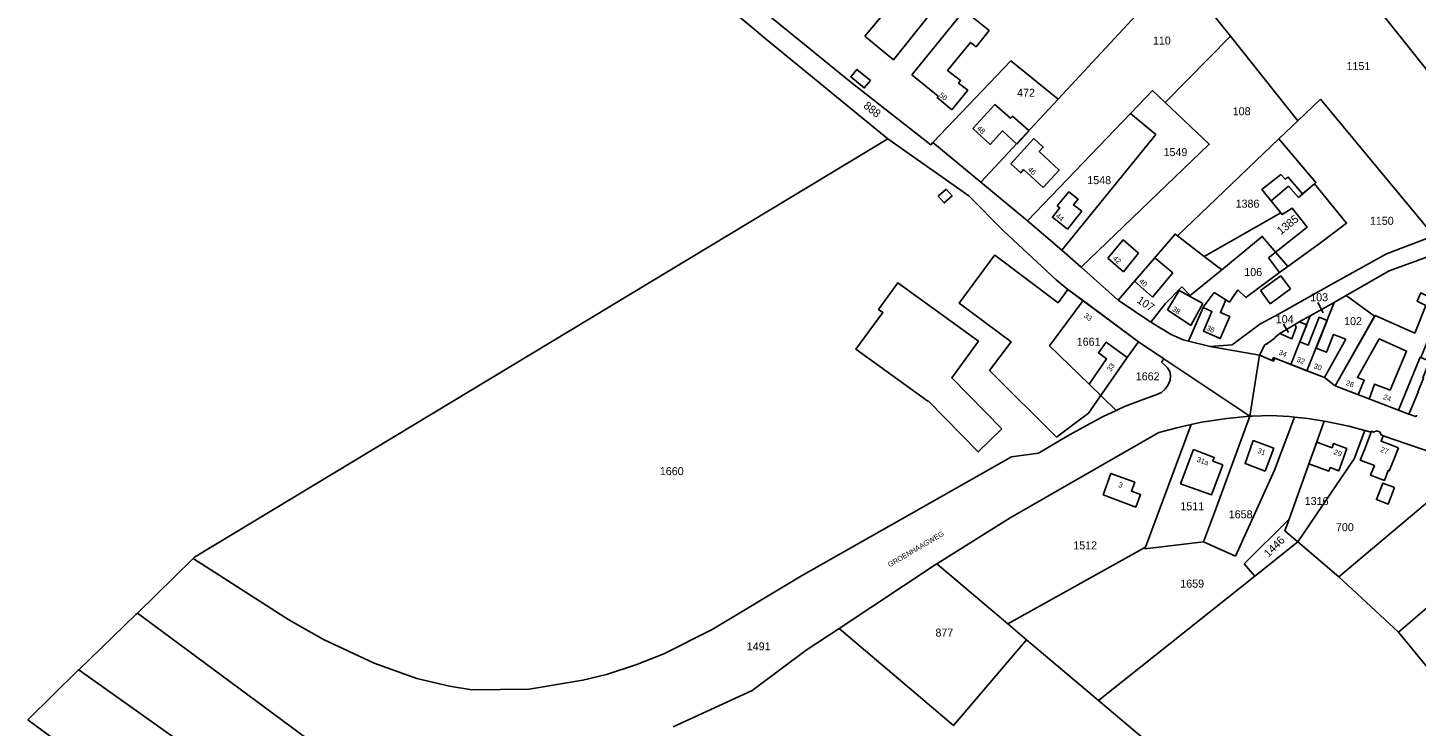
# Model space of a CAD drawing. Extents: x 191922 to 199923, y 328959 to 333350.
# Drawn here: x 192268.1 to 192736.4, y 329814.5 to 330050 of the extents above; entities that cross this region are included whole.
import ezdxf

# ---------------------------------------------------------------- set-up
doc = ezdxf.new("R2010")
doc.units = 0
for name, color, linetype in [('bouwvlak', 7, 'Continuous'), ('enkelbestemming', 7, 'Continuous'), ('Kader', 7, 'Continuous'), ('Level 14', 7, 'Continuous'), ('Level 6', 7, 'Continuous'), ('maatvoering - maximum aantal wooneenheden', 7, 'Continuous'), ('Maatvoering_symbolen', 7, 'Continuous'), ('recreatiewoning', 7, 'Continuous')]:
    doc.layers.add(name, color=color, linetype=linetype)

msp = doc.modelspace()

# ---------------------------------------------------------------- linework, layer by layer
at = {"layer": 'bouwvlak'}
for p, q in [((192703.19, 329957.4), (192705.07, 329953.93)), ((192691.63, 329950.04), (192693.38, 329947.24))]:
    msp.add_line(p, q, dxfattribs=at)
at = {"layer": 'Kader'}
for p, q in [((192472.12, 330084.02), (192517.93, 330045.45)), ((192517.93, 330045.45), (192558.21, 330012.55)), ((192324.35, 329871.56), (192558.21, 330012.55)), ((192305.13, 329852.63), (192323.85, 329871.07)), ((192323.85, 329871.07), (192324.35, 329871.56)), ((192285.28, 329833.58), (192304.53, 329852.16)), ((192304.53, 329852.16), (192305.13, 329852.63)), ((192328.86, 329772.02), (192268.07, 329816.63))]:
    msp.add_line(p, q, dxfattribs=at)
msp.add_lwpolyline([(192268.07, 329816.63), (192284.98, 329833.25), (192285.28, 329833.58)], dxfattribs=at)
at = {"layer": 'Level 6'}
for p, q in [((192686.76, 330102.57), (192774.69, 329992.19)), ((192615.68, 330025.96), (192655.95, 330069.42)), ((192655.95, 330069.42), (192673.76, 330047.12)), ((192651.68, 330024.86), (192673.76, 330047.12)), ((192673.76, 330047.12), (192696.49, 330018.63)), ((192599.68, 330038.88), (192573.41, 330011.3)), ((192599.68, 330038.88), (192615.68, 330025.96)), ((192589.58, 329997.94), (192615.68, 330025.96)), ((192704.07, 330025.89), (192696.49, 330018.63)), ((192704.07, 330025.89), (192742.31, 329979.83)), ((192605.29, 329984.88), (192640.03, 330021.08)), ((192690.12, 330012.54), (192696.49, 330018.63)), ((192589.58, 329997.94), (192573.41, 330011.3)), ((192655.85, 329979.87), (192690.12, 330012.54)), ((192693.36, 329996.63), (192687.48, 329991.63)), ((192696.67, 329992.77), (192693.36, 329996.63)), ((192702.08, 329997.37), (192696.67, 329992.77)), ((192712.94, 329984.18), (192702.08, 329997.37)), ((192687.48, 329991.63), (192690.73, 329987.58)), ((192605.29, 329984.88), (192616.83, 329975.07)), ((192690.73, 329987.58), (192664.86, 329972.92)), ((192664.86, 329972.92), (192655.85, 329979.87)), ((192616.83, 329975.07), (192623.34, 329969.27)), ((192664.86, 329972.92), (192670.79, 329968.4)), ((192635.84, 329958.21), (192623.34, 329969.27)), ((192678.98, 329959.07), (192690.26, 329967.44)), ((192690.26, 329967.44), (192693.11, 329969.53)), ((192614.92, 329965.02), (192618.91, 329961.81)), ((192618.91, 329961.81), (192624.03, 329958.01)), ((192673.39, 329957.49), (192676.29, 329961.62)), ((192676.29, 329961.62), (192678.98, 329959.07)), ((192624.03, 329958.01), (192642.78, 329944.08)), ((192646.87, 329950.8), (192635.84, 329958.21)), ((192664.85, 329956.29), (192668.28, 329960.79)), ((192668.28, 329960.79), (192672.18, 329958.27)), ((192672.18, 329958.27), (192673.39, 329957.49)), ((192708.69, 329957.42), (192699.56, 329934.39)), ((192700.66, 329952.85), (192708.69, 329957.42)), ((192700.66, 329952.85), (192708.69, 329957.42)), ((192708.69, 329957.42), (192712.82, 329959.77)), ((192708.69, 329957.42), (192712.82, 329959.77)), ((192659.6, 329944.29), (192664.58, 329955.65)), ((192664.58, 329955.65), (192664.85, 329956.29)), ((192694.1, 329936.5), (192700.66, 329952.85)), ((192700.66, 329952.85), (192696.98, 329950.82)), ((192700.66, 329952.85), (192696.98, 329950.82)), ((192695.48, 329949.92), (192690.45, 329946.88)), ((192695.48, 329949.92), (192690.45, 329946.88)), ((192696.98, 329950.82), (192695.48, 329949.92)), ((192696.98, 329950.82), (192695.48, 329949.92)), ((192642.78, 329944.08), (192638.88, 329938.85)), ((192642.78, 329944.08), (192651.28, 329938.33)), ((192666.93, 329942.56), (192659.6, 329944.29)), ((192685.35, 329943.12), (192683.51, 329939.65)), ((192685.35, 329943.12), (192683.51, 329939.65)), ((192685.56, 329943.32), (192685.35, 329943.12)), ((192685.56, 329943.32), (192685.35, 329943.12)), ((192685.86, 329943.36), (192685.56, 329943.32)), ((192685.86, 329943.36), (192685.56, 329943.32)), ((192688.78, 329945.43), (192685.86, 329943.36)), ((192688.78, 329945.43), (192685.86, 329943.36)), ((192690.45, 329946.88), (192688.69, 329945.59)), ((192690.45, 329946.88), (192688.69, 329945.59)), ((192688.69, 329945.59), (192688.78, 329945.43)), ((192688.69, 329945.59), (192688.78, 329945.43)), ((192650.44, 329937.21), (192651.28, 329938.33)), ((192651.28, 329938.33), (192680.31, 329919.01)), ((192666.93, 329942.56), (192683.51, 329939.65)), ((192680.31, 329919.01), (192683.51, 329939.65)), ((192680.31, 329919.01), (192683.51, 329939.65)), ((192683.51, 329939.65), (192687.86, 329937.8)), ((192687.86, 329937.8), (192688.24, 329938.78)), ((192688.24, 329938.78), (192688.68, 329938.6)), ((192688.68, 329938.6), (192694.1, 329936.5)), ((192730.45, 329921.09), (192737.76, 329938.93)), ((192699.56, 329934.39), (192694.1, 329936.5)), ((192699.56, 329934.39), (192705.45, 329932.12)), ((192626.15, 329929.81), (192635.24, 329921.02)), ((192652.75, 329929.58), (192653.37, 329931.17)), ((192653.37, 329931.17), (192653.52, 329932.62)), ((192709.06, 329929.24), (192705.45, 329932.12)), ((192709.06, 329929.24), (192730.45, 329921.09)), ((192637.97, 329922.28), (192643.43, 329924.38)), ((192630.84, 329918.99), (192635.24, 329921.02)), ((192635.24, 329921.02), (192637.97, 329922.28)), ((192730.45, 329921.09), (192733.95, 329919.76)), ((192733.95, 329919.76), (192735.3, 329919.26)), ((192735.3, 329919.26), (192736.35, 329918.85)), ((192736.35, 329918.85), (192736.56, 329919.41)), ((192660.53, 329916.24), (192645.13, 329874.94)), ((192669.09, 329888.37), (192680.31, 329919.01)), ((192672.53, 329918.32), (192680.31, 329919.01)), ((192672.53, 329918.32), (192680.31, 329919.01)), ((192695.36, 329918.77), (192688.63, 329900.85)), ((192693.53, 329884.38), (192705.33, 329917.32)), ((192695.36, 329918.77), (192699.83, 329918.29)), ((192705.33, 329917.32), (192699.83, 329918.29)), ((192713.64, 329915.69), (192719.08, 329914.2)), ((192608.95, 329906.55), (192618.71, 329912.31)), ((192715.44, 329904.63), (192719.08, 329914.2)), ((192719.08, 329914.2), (192721.16, 329913.63)), ((192725.27, 329912.46), (192748.75, 329904.4)), ((192688.63, 329900.85), (192675.41, 329871.83)), ((192715.44, 329904.63), (192696.51, 329876.67)), ((192664.7, 329876.71), (192669.09, 329888.37)), ((192730.39, 329846.22), (192779.54, 329888.51)), ((192678.36, 329869.25), (192693.53, 329884.38)), ((192598.62, 329849.06), (192645.13, 329874.94)), ((192644.9, 329874.33), (192664.7, 329876.71)), ((192644.9, 329874.33), (192645.13, 329874.94)), ((192675.41, 329871.83), (192664.7, 329876.71)), ((192682.01, 329865.14), (192696.51, 329876.67)), ((192710.31, 329864.92), (192696.51, 329876.67)), ((192598.62, 329849.06), (192574.68, 329869.23)), ((192678.36, 329869.25), (192682.01, 329865.14)), ((192629.24, 329823.23), (192682.01, 329865.14)), ((192710.31, 329864.92), (192730.39, 329846.22)), ((192398.08, 329783.91), (192305.13, 329852.63)), ((192604.99, 329843.69), (192598.62, 329849.06)), ((192740.69, 329833.7), (192730.39, 329846.22)), ((192604.99, 329843.69), (192629.24, 329823.23)), ((192285.8, 329833.15), (192285.28, 329833.58)), ((192347.61, 329789.36), (192285.8, 329833.15))]:
    msp.add_line(p, q, dxfattribs=at)
for points in [[(192461.85, 330098.29), (192475.6, 330090.59), (192519.24, 330053.14), (192545.73, 330031.61), (192561.32, 330019.42), (192572.69, 330010.54), (192573.41, 330011.3)], [(192640.03, 330021.08), (192647.48, 330028.84), (192651.68, 330024.86)], [(192623.34, 329969.27), (192666.61, 330010.71), (192651.68, 330024.86)], [(192616.83, 329975.07), (192648.56, 330014.01), (192640.03, 330021.08)], [(192558.21, 330012.55), (192585.53, 329993.3), (192597.26, 329981.48), (192614.92, 329965.02)], [(192690.12, 330012.54), (192702.6, 329997.82), (192702.08, 329997.37)], [(192712.82, 329959.77), (192727.33, 329968.02), (192816.99, 330000.79)], [(192712.82, 329959.77), (192727.33, 329968.02), (192816.99, 330000.79)], [(192589.58, 329997.94), (192593.53, 329994.71), (192605.29, 329984.88)], [(192635.84, 329958.21), (192655.1, 329980.46), (192655.85, 329979.87)], [(192693.11, 329969.53), (192704.08, 329977.52), (192712.94, 329984.18)], [(192666.93, 329942.56), (192674.36, 329943.08), (192683.7, 329950.02), (192689.91, 329953.46), (192708, 329963.51), (192726.42, 329973.77), (192742.31, 329979.83)], [(192670.79, 329968.4), (192684.46, 329979.66), (192693.11, 329969.53)], [(192646.87, 329950.8), (192651.71, 329956.93), (192657.39, 329962.62), (192660.11, 329959.73), (192670.79, 329968.4)], [(192624.03, 329958.01), (192612.76, 329942.74), (192626.15, 329929.81)], [(192709.06, 329929.24), (192722.38, 329952.72), (192712.82, 329959.77)], [(192646.87, 329950.8), (192653.7, 329946.54), (192657.76, 329944.79), (192659.6, 329944.29)], [(192626.15, 329929.81), (192631.93, 329938.4), (192629.23, 329940.36), (192631.87, 329944.01), (192638.88, 329938.85)], [(192652.56, 329935.36), (192651.53, 329936.4), (192650.44, 329937.21)], [(192653.52, 329932.62), (192653.25, 329934.07), (192652.56, 329935.36)], [(192650.48, 329927.08), (192651.77, 329928.19), (192652.75, 329929.58)], [(192643.43, 329924.38), (192648.95, 329926.32), (192650.48, 329927.08)], [(192680.31, 329919.01), (192681.11, 329919.08), (192687.36, 329919.23)], [(192687.36, 329919.23), (192693.61, 329918.96), (192695.36, 329918.77)], [(192618.71, 329912.31), (192623.93, 329915.28), (192630.84, 329918.99)], [(192649.57, 329913.52), (192655.62, 329915.15), (192660.53, 329916.24)], [(192649.57, 329913.52), (192655.62, 329915.15), (192660.53, 329916.24)], [(192660.53, 329916.24), (192664.03, 329917.01), (192672.53, 329918.32)], [(192660.53, 329916.24), (192664.03, 329917.01), (192672.53, 329918.32)], [(192705.33, 329917.32), (192705.99, 329917.21), (192713.64, 329915.69)], [(192574.68, 329869.23), (192599.49, 329884.81), (192649.57, 329913.52)], [(192574.68, 329869.23), (192599.49, 329884.81), (192649.57, 329913.52)], [(192721.16, 329913.63), (192721.28, 329913.95), (192721.95, 329913.7), (192722.98, 329914.13), (192724.12, 329913.72), (192724.61, 329912.72), (192725.27, 329912.46)], [(192323.85, 329871.07), (192356.14, 329850.38), (192367.78, 329843.78), (192384.94, 329835.77), (192399.3, 329830.64), (192410.38, 329828.02), (192417.88, 329826.74), (192437.16, 329827.05), (192455.35, 329829.99), (192463.3, 329831.93), (192473.2, 329835.19), (192482.63, 329838.89), (192498.89, 329847.13), (192529.1, 329865.18), (192599.93, 329905.36), (192608.95, 329906.55)], [(192710.31, 329864.92), (192743.72, 329893.01), (192748.75, 329904.4)], [(192696.51, 329876.67), (192692.1, 329880.42), (192693.53, 329884.38)], [(192541.73, 329847.51), (192574.15, 329868.9), (192574.68, 329869.23)], [(192541.73, 329847.51), (192574.15, 329868.9), (192574.68, 329869.23)], [(192485.81, 329814.31), (192512.4, 329826.56), (192530.62, 329840.18), (192541.73, 329847.51)], [(192485.81, 329814.31), (192512.4, 329826.56), (192530.62, 329840.18), (192541.73, 329847.51)], [(192541.73, 329847.51), (192580.32, 329814.72), (192604.99, 329843.69)], [(192621.53, 329747.75), (192667.6, 329790.85), (192629.24, 329823.23)]]:
    msp.add_lwpolyline(points, dxfattribs=at)
at = {"layer": 'recreatiewoning'}
for p, q in [((192560.12, 330039.17), (192576.75, 330060.09)), ((192560.12, 330039.17), (192550.42, 330047.13)), ((192601.64, 330010.77), (192605.88, 330015.31)), ((192623.61, 329988.12), (192618.75, 329982.1)), ((192704.08, 329977.52), (192690.26, 329967.44)), ((192637.7, 329967.76), (192632.39, 329972.32)), ((192642.68, 329974.02), (192637.7, 329967.76)), ((192690.26, 329967.44), (192686.62, 329972.47)), ((192647.48, 329959.2), (192654.33, 329967.34)), ((192690.8, 329966.38), (192683.89, 329961.38)), ((192690.8, 329966.38), (192694.04, 329961.93)), ((192647.48, 329959.2), (192641.34, 329964.57)), ((192687.11, 329956.92), (192683.89, 329961.38)), ((192694.04, 329961.93), (192687.11, 329956.92)), ((192664.49, 329957.06), (192660.41, 329949.67)), ((192660.41, 329949.67), (192652.52, 329954.87)), ((192696.98, 329950.82), (192699.52, 329949.84)), ((192685.56, 329943.32), (192685.86, 329943.36)), ((192712.72, 329944.97), (192705.45, 329932.12)), ((192733.95, 329919.76), (192709.06, 329929.24)), ((192681.45, 329910.85), (192688.35, 329908.27))]:
    msp.add_line(p, q, dxfattribs=at)
for points in [[(192576.75, 330060.09), (192567.55, 330067.68), (192550.42, 330047.13)], [(192592.38, 330049.1), (192583.9, 330055.88), (192566.3, 330034.1)], [(192579.82, 330022.37), (192585.13, 330028.91), (192582, 330031.33), (192582.71, 330032.19), (192578.36, 330035.63), (192586.11, 330045.09), (192587.94, 330043.63), (192592.38, 330049.1)], [(192552.31, 330032.26), (192550.24, 330029.73), (192545.68, 330033.46), (192547.75, 330035.99), (192552.31, 330032.26)], [(192579.82, 330022.37), (192574.82, 330026.5), (192575.14, 330026.89), (192566.3, 330034.1)], [(192605.88, 330015.31), (192600.21, 330020.17), (192599.59, 330019.51), (192594.29, 330024.11), (192586.85, 330016.08)], [(192601.64, 330010.77), (192596.85, 330015.23), (192592.66, 330010.7), (192586.85, 330016.08)], [(192599.64, 330004.18), (192607.48, 330012.66), (192610.6, 330009.77), (192609.23, 330008.29), (192616.02, 330002.01), (192610.57, 329996.11)], [(192610.57, 329996.11), (192606.38, 330000), (192604, 330002.21), (192602.99, 330001.08), (192599.64, 330004.18)], [(192686.62, 329972.47), (192699.67, 329982.78), (192694.56, 329989.21), (192691.16, 329987.05), (192684.35, 329995.53), (192690.78, 330000.49), (192692.2, 329999), (192693.25, 329999.66), (192698.07, 329993.96), (192702.08, 329997.37)], [(192577.84, 329995.57), (192579.85, 329993.3), (192577.2, 329990.95), (192575.19, 329993.2), (192577.84, 329995.57)], [(192615.31, 329989.97), (192619.25, 329994.74), (192622.42, 329992.21), (192620.86, 329990.28), (192623.61, 329988.12)], [(192702.08, 329997.37), (192712.94, 329984.18), (192704.08, 329977.52)], [(192618.75, 329982.1), (192613.68, 329986.1), (192616.19, 329989.28), (192615.31, 329989.97)], [(192632.39, 329972.32), (192637.52, 329978.47), (192642.68, 329974.02)], [(192615.05, 329911.94), (192592.52, 329934.45), (192599.74, 329944.16), (192582.28, 329957.18), (192594.27, 329973.4)], [(192594.25, 329973.39), (192615.61, 329957.3), (192618.91, 329961.81), (192642.78, 329944.08), (192638.88, 329938.84), (192625.88, 329920.04), (192615.05, 329911.94)], [(192654.33, 329967.34), (192648.27, 329972.46), (192641.34, 329964.57)], [(192596.61, 329914.79), (192588.68, 329906.99), (192571.77, 329924.22), (192571.72, 329924.16), (192547.44, 329941.64), (192556.44, 329954.03), (192555.04, 329955.04), (192561.5, 329963.96), (192588.75, 329944.3), (192579.77, 329931.96), (192596.61, 329914.79)], [(192652.52, 329954.87), (192656.48, 329961.47), (192664.49, 329957.06)], [(192668.28, 329960.79), (192672.18, 329958.27), (192670.34, 329953.99), (192673.5, 329952.63), (192670.33, 329945.29), (192664.65, 329947.74), (192667.51, 329954.39), (192664.58, 329955.65), (192664.85, 329956.29), (192668.28, 329960.79)], [(192748.55, 329951.92), (192741.87, 329955.31), (192743.02, 329958.19), (192737.95, 329960.68), (192736.71, 329957.88), (192739.71, 329956.32), (192735.93, 329947.08), (192722.59, 329953.01), (192709.06, 329929.24)], [(192699.52, 329949.84), (192697.15, 329944.11), (192699.94, 329943.04), (192703.66, 329952.38), (192706.33, 329951.32), (192702.62, 329941.99), (192706.16, 329940.6), (192708.56, 329946.62), (192712.72, 329944.97)], [(192690.45, 329946.88), (192694.49, 329945.14), (192695.97, 329949.1), (192695.48, 329949.92)], [(192716.83, 329926.24), (192718.89, 329931.21), (192716.6, 329932.08), (192723.93, 329945.08), (192733.16, 329940.96), (192727.65, 329927.84), (192722.34, 329929.86), (192720.58, 329924.8)], [(192733.95, 329919.76), (192737.02, 329927.14), (192736.91, 329927.18), (192738.88, 329931.92), (192738.62, 329932.03), (192740.94, 329937.61), (192737.96, 329938.84), (192740.36, 329944.55)], [(192705.45, 329932.12), (192688.68, 329938.6), (192688.31, 329937.62), (192683.51, 329939.65)], [(192688.35, 329908.27), (192685.41, 329900.54), (192678.68, 329903.05), (192681.45, 329910.85)], [(192713.04, 329908.2), (192710.35, 329900.66), (192707.34, 329901.74), (192706.92, 329900.52), (192700.19, 329902.97), (192702.84, 329910.3)], [(192702.84, 329910.3), (192708.01, 329908.39), (192708.55, 329909.85), (192713.04, 329908.2)], [(192718.92, 329907.75), (192721.28, 329913.95), (192721.95, 329913.7), (192722.98, 329914.13), (192724.12, 329913.72), (192724.61, 329912.72), (192725.27, 329912.46), (192724.57, 329910.59), (192730.42, 329908.41)], [(192671.19, 329902.62), (192667.39, 329892.57), (192656.91, 329896.28), (192661.26, 329907.77)], [(192671.19, 329902.62), (192667.81, 329903.9), (192668.29, 329905.16), (192661.26, 329907.77)], [(192730.42, 329908.41), (192728.79, 329904.09), (192728.7, 329904.12), (192727.34, 329900.59), (192726.96, 329900.74), (192725.68, 329897.41), (192721.03, 329899.17), (192722.31, 329902.45), (192717.54, 329904.24), (192718.92, 329907.75)], [(192630.77, 329892.54), (192633.44, 329899.77), (192641.46, 329896.76), (192640.34, 329893.77), (192643.42, 329892.62), (192641.83, 329888.38), (192630.77, 329892.54)], [(192729.05, 329894.97), (192726.91, 329889.43), (192722.98, 329890.93), (192725.12, 329896.47), (192729.05, 329894.97)]]:
    msp.add_lwpolyline(points, dxfattribs=at)

# ---------------------------------------------------------------- texts
at = {"layer": 'enkelbestemming'}
for s, rotation, p in [('110', 0, (192647.59, 330044.36)), ('1151', 0, (192712.9, 330035.74)), ('472', 0, (192601.78, 330026.74)), ('108', 0, (192674.51, 330020.5)), ('1549', 0, (192651.18, 330006.72)), ('1548', 0, (192625.47, 329997.28)), ('1386', 0, (192675.49, 329989.34)), ('1150', 0, (192720.78, 329983.57)), ('106', 0, (192678.43, 329966.3)), ('1661', 0, (192621.89, 329942.79)), ('1662', 0, (192641.81, 329931.13)), ('1660', 0, (192481.28, 329899.17)), ('1446', 44.8365, (192686.6, 329871.32)), ('1491', 0, (192510.6, 329840.1))]:
    msp.add_text(s, height=2.7, rotation=rotation, dxfattribs=at).set_placement(p)
for s, p in [('103', (192700.66, 329957.8)), ('104', (192689.04, 329950.39)), ('102', (192712.09, 329949.77)), ('1316', (192698.8, 329889.11)), ('1511', (192656.86, 329887.33)), ('1658', (192673.18, 329884.62)), ('700', (192709.33, 329880.27)), ('1512', (192620.72, 329874.14)), ('1659', (192656.82, 329861.25)), ('877', (192574.24, 329844.75))]:
    msp.add_text(s, height=2.7, dxfattribs=at).set_placement(p)
at = {"layer": 'Level 14'}
for s, rotation, p in [('888', 321.5014, (192549.73, 330023.27)), ('1385', 38.4986, (192690.76, 329980.06)), ('107', 325.9284, (192641.95, 329957.56))]:
    msp.add_text(s, height=2.7, rotation=rotation, dxfattribs=at).set_placement(p)
at = {"layer": 'maatvoering - maximum aantal wooneenheden'}
for s, rotation, p in [('50', 320.4442, (192575.3, 330027.01)), ('48', 317.1902, (192588.1, 330015.88)), ('46', 317.1481, (192605.25, 330002)), ('44', 321.7074, (192614.62, 329986.25)), ('42', 319.3428, (192633.89, 329971.96)), ('40', 318.8141, (192642.77, 329964.26)), ('33', 323.3824, (192624.11, 329952.59)), ('38', 326.6278, (192653.93, 329954.78)), ('36', 336.7186, (192665.45, 329948.15)), ('34', 338.8801, (192689.84, 329939.87)), ('32', 338.8801, (192695.92, 329937.52)), ('33', 55.3556, (192633.35, 329933.92)), ('30', 338.8801, (192701.64, 329935.3)), ('26', 339.1889, (192712.55, 329929.62)), ('24', 339.1889, (192725.06, 329924.86)), ('31a', 339.6789, (192662.23, 329903.78)), ('31', 339.5514, (192682.67, 329906.77)), ('29', 339.8601, (192708.41, 329906.28)), ('27', 339.6251, (192724.16, 329907.11)), ('3', 339.4976, (192635.76, 329895.27))]:
    msp.add_text(s, height=1.75, rotation=rotation, dxfattribs=at).set_placement(p)
at = {"layer": 'Maatvoering_symbolen'}
msp.add_text('GROENHAAGWEG', height=1.75, rotation=30.5702, dxfattribs=at).set_placement((192558.84, 329868.03))

doc.saveas('drawing.dxf')
